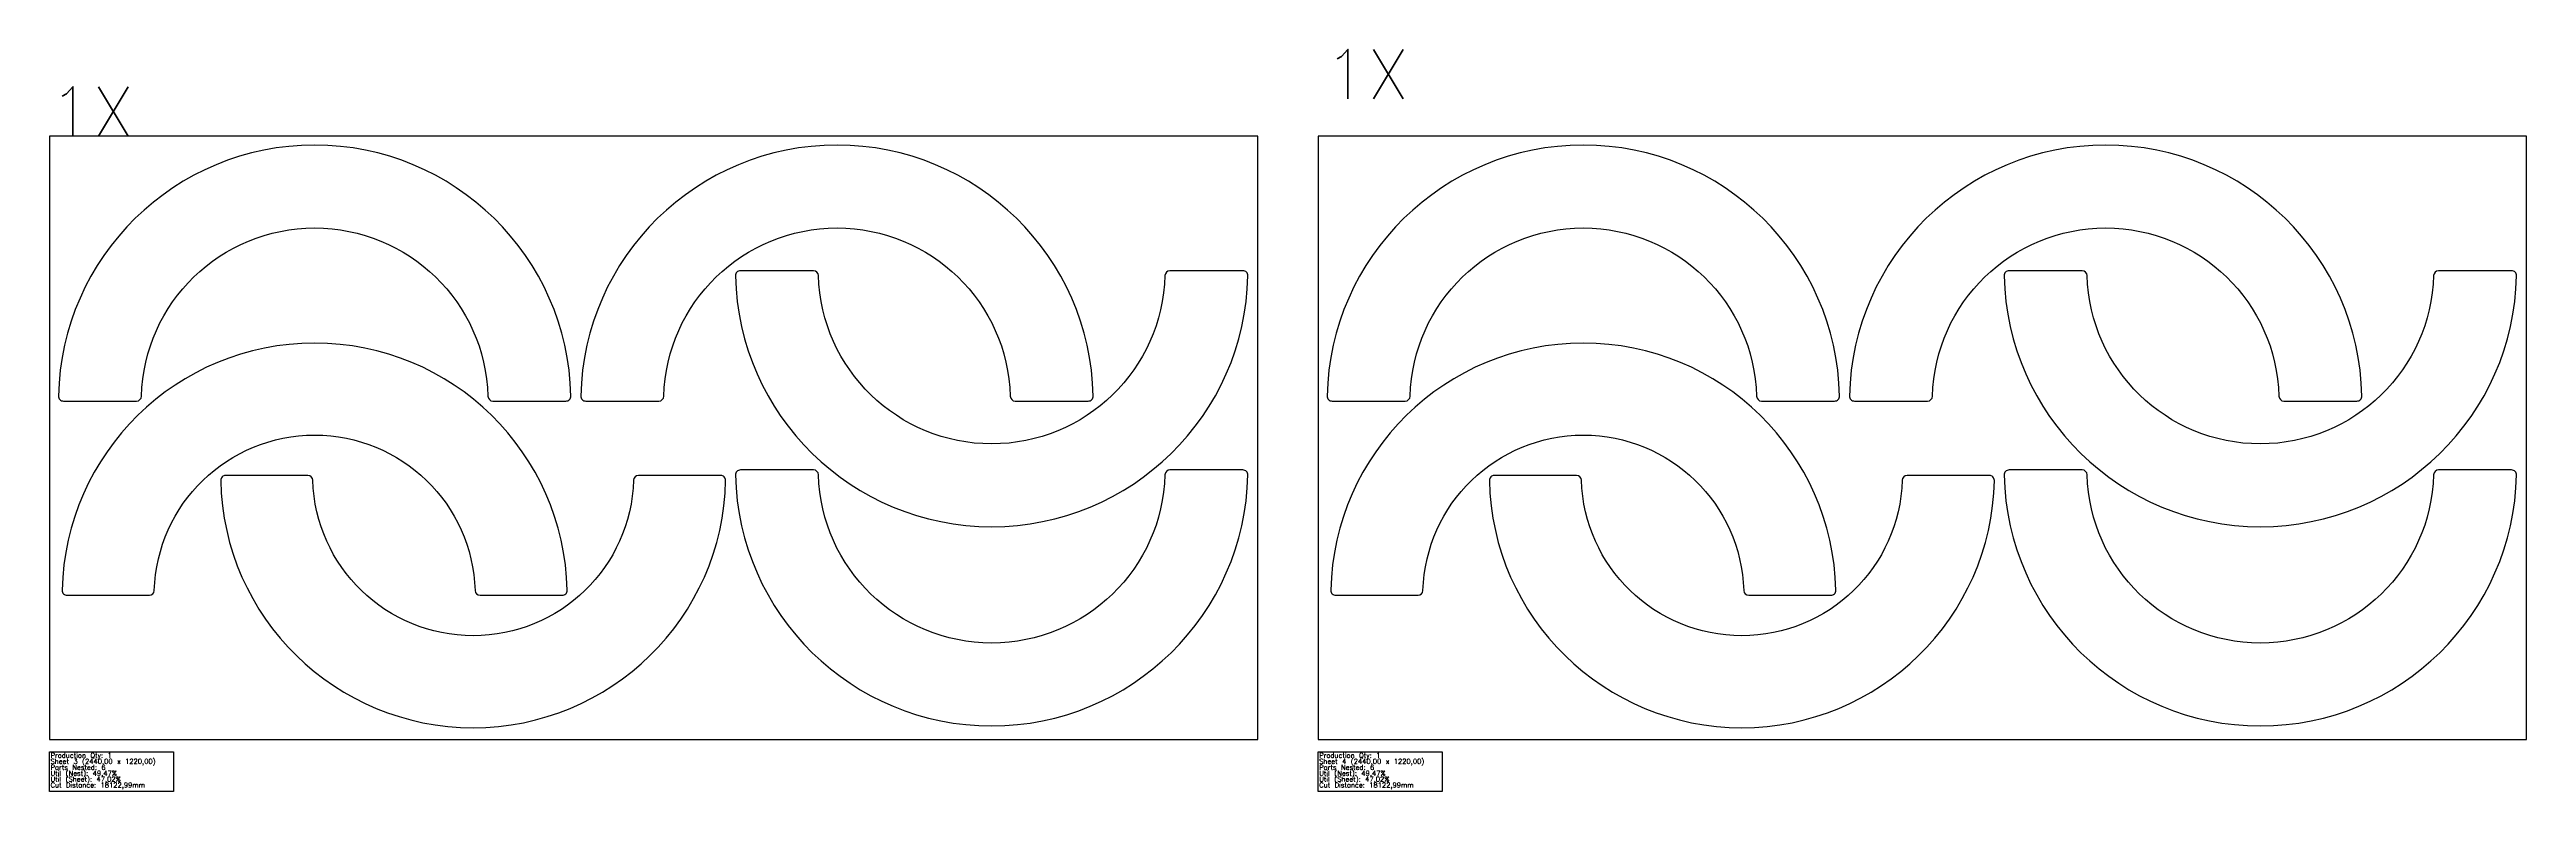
# Model space of a CAD drawing. Header units: millimetres. Extents: x 0 to 12688, y -105 to 1412.
# Drawn here: x 5124 to 10126, y -105 to 1395 of the extents above; entities that cross this region are included whole.
import ezdxf

# ---------------------------------------------------------------- set-up
doc = ezdxf.new("R2010")
doc.units = ezdxf.units.MM
for name, color, linetype in [('--NestedParts--', 7, 'Continuous'), ('sheet', 24, 'Continuous'), ('Stats', 7, 'Continuous')]:
    doc.layers.add(name, color=color, linetype=linetype)
doc.styles.get("Standard").update_dxf_attribs({"font": 'txt.shx'})

msp = doc.modelspace()

# ---------------------------------------------------------------- linework, layer by layer
at = {"layer": '--NestedParts--', "color": 7}
for points in [[(5299.6, 684.5, 0.4061), (5309.6, 694.2, -0.972598), (6009.3, 694.2, 0.4061), (6019.3, 684.5), (6166.8, 684.5, 0.419997), (6176.8, 694.7, 0.980486), (5142, 694.7, 0.419997), (5152, 684.5)], [(6354.4, 684.5, 0.4061), (6364.4, 694.2, -0.972598), (7064.1, 694.2, 0.4061), (7074.1, 684.5), (7221.7, 684.5, 0.419997), (7231.7, 694.7, 0.980486), (6196.9, 694.7, 0.419997), (6206.9, 684.5)], [(7861.6, 684.5, 0.4061), (7871.6, 694.2, -0.972598), (8571.3, 694.2, 0.4061), (8581.3, 684.5), (8728.8, 684.5, 0.419997), (8738.8, 694.7, 0.980486), (7704, 694.7, 0.419997), (7714, 684.5)], [(8916.4, 684.5, 0.4061), (8926.4, 694.2, -0.972598), (9626.1, 694.2, 0.4061), (9636.1, 684.5), (9783.7, 684.5, 0.419997), (9793.7, 694.7, 0.980486), (8758.9, 694.7, 0.419997), (8768.9, 684.5)], [(7386.5, 948, 0.4061), (7376.5, 938.2, -0.972598), (6676.8, 938.2, 0.4061), (6666.8, 948), (6519.2, 948, 0.419997), (6509.2, 937.8, 0.980486), (7544, 937.8, 0.419997), (7534, 948)], [(9948.5, 948, 0.4061), (9938.5, 938.2, -0.972598), (9238.8, 938.2, 0.4061), (9228.8, 948), (9081.2, 948, 0.419997), (9071.2, 937.8, 0.980486), (10106, 937.8, 0.419997), (10096, 948)], [(5325.6, 291.7, 0.40547), (5335.6, 301.4, -0.970495), (5983.3, 301.4, 0.40547), (5993.3, 291.7), (6159.3, 291.7, 0.420084), (6169.3, 301.9, 0.980196), (5149.5, 301.9, 0.420084), (5159.5, 291.7)], [(7887.6, 291.7, 0.40547), (7897.6, 301.4, -0.970495), (8545.3, 301.4, 0.40547), (8555.3, 291.7), (8721.3, 291.7, 0.420084), (8731.3, 301.9, 0.980196), (7711.5, 301.9, 0.420084), (7721.5, 291.7)], [(6313.4, 534.1, 0.40547), (6303.4, 524.4, -0.970495), (5655.6, 524.4, 0.40547), (5645.7, 534.1), (5479.6, 534.1, 0.420084), (5469.6, 523.9, 0.980196), (6489.4, 523.9, 0.420084), (6479.4, 534.1)], [(7386.5, 545.2, 0.4061), (7376.5, 535.5, -0.972598), (6676.8, 535.5, 0.4061), (6666.8, 545.2), (6519.2, 545.2, 0.419997), (6509.2, 535, 0.980486), (7544, 535, 0.419997), (7534, 545.2)], [(8875.4, 534.1, 0.40547), (8865.4, 524.4, -0.970495), (8217.6, 524.4, 0.40547), (8207.7, 534.1), (8041.6, 534.1, 0.420084), (8031.6, 523.9, 0.980196), (9051.4, 523.9, 0.420084), (9041.4, 534.1)], [(9948.5, 545.2, 0.4061), (9938.5, 535.5, -0.972598), (9238.8, 535.5, 0.4061), (9228.8, 545.2), (9081.2, 545.2, 0.419997), (9071.2, 535, 0.980486), (10106, 535, 0.419997), (10096, 545.2)]]:
    msp.add_lwpolyline(points, format="xyb", close=True, dxfattribs=at)
at = {"layer": 'sheet', "color": 7}
for points in [[(5124, 0), (7564, 0), (7564, 1220), (5124, 1220)], [(7686, 0), (10126, 0), (10126, 1220), (7686, 1220)]]:
    msp.add_lwpolyline(points, close=True, dxfattribs=at)
at = {"layer": 'Stats', "color": 151}
for points in [[(5124, -25), (5374, -25), (5374, -105), (5124, -105), (5124, -25)], [(7686, -25), (7936, -25), (7936, -105), (7686, -105), (7686, -25)]]:
    msp.add_lwpolyline(points, close=True, dxfattribs=at)

# ---------------------------------------------------------------- texts
at = {"char_height": 100, "attachment_point": 1}
for insert in [(7698.8, 1395.4), (5124, 1320)]:
    msp.add_mtext_dynamic_manual_height_columns('1X', width=438.546, gutter_width=1, heights=[0], dxfattribs=dict(at, insert=insert))
at = {"layer": 'Stats', "color": 60}
for s, p in [('Sheet 3 (2440,00 x 1220,00)', (5126, -49)), ('Production Qty: 1', (5126, -37)), ('Sheet 4 (2440,00 x 1220,00)', (7688, -49)), ('Production Qty: 1', (7688, -37)), ('Cut Distance: 18122,99mm', (5126, -97)), ('Parts Nested: 6', (5126, -61)), ('Util (Nest): 49,47%', (5126, -73)), ('Util (Sheet): 47,02%', (5126, -85)), ('Cut Distance: 18122,99mm', (7688, -97)), ('Parts Nested: 6', (7688, -61)), ('Util (Nest): 49,47%', (7688, -73)), ('Util (Sheet): 47,02%', (7688, -85))]:
    msp.add_text(s, height=10, dxfattribs=at).set_placement(p)

doc.saveas('drawing.dxf')
